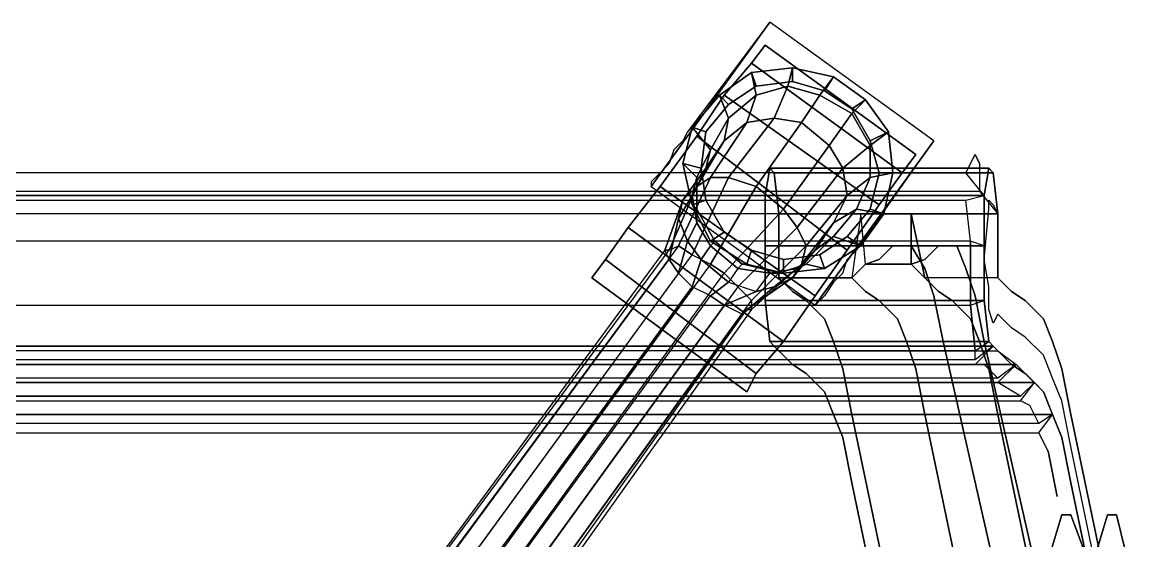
# Model space of a CAD drawing. Extents: x -12.9 to 12.8, y -13.3 to 11.1.
# Drawn here: x 2.04 to 9.66, y 7.55 to 11.11 of the extents above; entities that cross this region are included whole.
import ezdxf

# ---------------------------------------------------------------- set-up
doc = ezdxf.new("R2010")
doc.units = 0
doc.layers.add('SEAT', color=5, linetype='Continuous')

msp = doc.modelspace()

# ---------------------------------------------------------------- linework, layer by layer
at = {"layer": 'SEAT'}
for points in [[(7.4714, 9.1681, 2.1381), (8.2839, 10.2931, 2.1381), (7.1589, 11.1056, 2.1381), (6.3464, 9.9806, 2.1381)], [(7.1276, 10.9493, 0.8256), (8.1589, 10.1993, 0.8256), (8.0651, 10.0743, 0.4506), (7.0339, 10.8243, 0.4506)], [(7.0339, 10.8243, 1.5756), (8.0651, 10.0743, 1.5756), (8.1589, 10.1993, 1.2006), (7.1276, 10.9493, 1.2006)], [(7.1276, 10.9493, 1.2006), (8.1589, 10.1993, 1.2006), (8.1589, 10.1993, 0.8256), (7.1276, 10.9493, 0.8256)], [(6.8464, 10.6056, 1.8568), (7.9089, 9.8556, 1.8568), (8.0651, 10.0743, 1.5756), (7.0339, 10.8243, 1.5756)], [(7.0339, 10.8243, 0.4506), (8.0651, 10.0743, 0.4506), (7.9089, 9.8556, 0.1693), (6.8464, 10.6056, 0.1693)], [(6.8151, 10.6056, 2.5443), (6.8776, 10.4493, 3.4193), (7.0651, 10.6056, 3.4193), (7.0339, 10.7618, 2.5443)], [(7.0339, 10.7618, 2.5443), (7.0651, 10.6681, 2.2318), (6.8776, 10.5431, 2.2318), (6.8151, 10.6056, 2.5443)], [(7.0339, 10.7618, 2.5443), (7.0651, 10.6056, 3.4193), (7.2839, 10.6681, 3.4193), (7.3151, 10.7931, 2.5443)], [(7.3151, 10.7931, 2.5443), (7.3151, 10.6993, 2.2318), (7.0651, 10.6681, 2.2318), (7.0339, 10.7618, 2.5443)], [(7.3151, 10.7931, 2.5443), (7.2839, 10.6681, 3.4193), (7.5026, 10.6056, 3.4193), (7.5964, 10.7306, 2.5443)], [(7.5964, 10.7306, 2.5443), (7.5339, 10.6368, 2.2318), (7.3151, 10.6993, 2.2318), (7.3151, 10.7931, 2.5443)], [(6.8776, 10.5431, 2.1381), (6.8776, 10.5431, 2.2631), (7.0651, 10.6681, 2.2631), (7.0651, 10.6681, 2.1381)], [(7.0651, 10.6056, 3.4193), (7.0026, 10.4181, 4.1068), (7.1901, 10.4493, 4.2006), (7.2839, 10.6681, 3.4193)], [(7.0651, 10.6681, 2.1381), (7.0651, 10.6681, 2.2631), (7.3151, 10.6993, 2.2631), (7.3151, 10.6993, 2.1381)], [(7.2839, 10.6681, 3.4193), (7.1901, 10.4493, 4.2006), (7.3776, 10.4181, 4.2631), (7.5026, 10.6056, 3.4193)], [(7.3151, 10.6993, 2.1381), (7.3151, 10.6993, 2.2631), (7.5339, 10.6368, 2.2631), (7.5339, 10.6368, 2.1381)], [(7.5964, 10.7306, 2.5443), (7.5026, 10.6056, 3.4193), (7.7214, 10.4806, 3.4193), (7.8151, 10.5743, 2.5443)], [(7.8151, 10.5743, 2.5443), (7.7214, 10.5118, 2.2318), (7.5339, 10.6368, 2.2318), (7.5964, 10.7306, 2.5443)], [(6.6276, 10.3868, 2.5443), (6.7526, 10.2306, 3.4193), (6.8776, 10.4493, 3.4193), (6.8151, 10.6056, 2.5443)], [(6.8151, 10.6056, 2.5443), (6.8776, 10.5431, 2.2318), (6.7214, 10.3556, 2.2318), (6.6276, 10.3868, 2.5443)], [(6.6589, 10.3243, 2.0131), (7.6901, 9.5431, 2.0131), (7.9089, 9.8556, 1.8568), (6.8464, 10.6056, 1.8568)], [(6.8464, 10.6056, 0.1693), (7.9089, 9.8556, 0.1693), (7.6901, 9.5431, 0.0131), (6.6589, 10.3243, 0.0131)], [(6.8776, 10.4493, 3.4193), (6.8464, 10.2931, 3.9818), (7.0026, 10.4181, 4.1068), (7.0651, 10.6056, 3.4193)], [(7.5026, 10.6056, 3.4193), (7.3776, 10.4181, 4.2631), (7.5651, 10.2618, 4.2631), (7.7214, 10.4806, 3.4193)], [(7.5339, 10.6368, 2.1381), (7.5339, 10.6368, 2.2631), (7.7214, 10.5118, 2.2631), (7.7214, 10.5118, 2.1381)], [(6.7214, 10.3556, 2.1381), (6.7214, 10.3556, 2.2631), (6.8776, 10.5431, 2.2631), (6.8776, 10.5431, 2.1381)], [(7.8151, 10.5743, 2.5443), (7.7214, 10.4806, 3.4193), (7.8464, 10.2618, 3.4193), (7.9714, 10.3556, 2.5443)], [(7.9714, 10.3556, 2.5443), (7.8464, 10.2931, 2.2318), (7.7214, 10.5118, 2.2318), (7.8151, 10.5743, 2.5443)], [(6.7526, 10.2306, 3.4193), (6.7214, 10.1056, 3.8568), (6.8464, 10.2931, 3.9818), (6.8776, 10.4493, 3.4193)], [(6.8776, 10.0431, 4.6693), (7.1901, 10.4493, 4.2006), (7.0026, 10.4181, 4.1068), (6.7526, 10.0431, 4.5131)], [(7.0651, 9.9806, 4.7318), (7.3776, 10.4181, 4.2631), (7.1901, 10.4493, 4.2006), (6.8776, 10.0431, 4.6693)], [(7.7214, 10.4806, 3.4193), (7.5651, 10.2618, 4.2631), (7.6589, 10.1056, 4.2006), (7.8464, 10.2618, 3.4193)], [(7.7214, 10.5118, 2.1381), (7.7214, 10.5118, 2.2631), (7.8464, 10.2931, 2.2631), (7.8464, 10.2931, 2.1381)], [(6.5651, 10.1368, 2.5443), (6.6589, 10.0431, 3.4193), (6.7526, 10.2306, 3.4193), (6.6276, 10.3868, 2.5443)], [(6.6276, 10.3868, 2.5443), (6.7214, 10.3556, 2.2318), (6.6901, 10.1056, 2.2318), (6.5651, 10.1368, 2.5443)], [(6.7526, 10.0431, 4.5131), (7.0026, 10.4181, 4.1068), (6.8464, 10.2931, 3.9818), (6.6589, 9.9806, 4.3256)], [(7.2526, 9.8243, 4.7318), (7.5651, 10.2618, 4.2631), (7.3776, 10.4181, 4.2631), (7.0651, 9.9806, 4.7318)], [(6.6589, 10.3243, 0.0131), (7.6901, 9.5431, 0.0131), (7.4714, 9.2306, 0.0131), (6.4089, 9.9806, 0.0131)], [(6.4089, 9.9806, 2.0131), (7.4714, 9.2306, 2.0131), (7.6901, 9.5431, 2.0131), (6.6589, 10.3243, 2.0131)], [(6.6589, 9.9806, 4.3256), (6.8464, 10.2931, 3.9818), (6.7214, 10.1056, 3.8568), (6.5651, 9.8868, 4.1068)], [(6.6901, 10.1056, 2.1381), (6.6901, 10.1056, 2.2631), (6.7214, 10.3556, 2.2631), (6.7214, 10.3556, 2.1381)], [(7.9714, 10.3556, 2.5443), (7.8464, 10.2618, 3.4193), (7.8464, 10.0431, 3.4193), (8.0026, 10.0743, 2.5443)], [(8.0026, 10.0743, 2.5443), (7.9089, 10.0743, 2.2318), (7.8464, 10.2931, 2.2318), (7.9714, 10.3556, 2.5443)], [(7.8464, 10.2931, 2.1381), (7.8464, 10.2931, 2.2631), (7.9089, 10.0743, 2.2631), (7.9089, 10.0743, 2.1381)], [(6.6589, 10.0431, 3.4193), (6.6276, 9.9181, 3.7318), (6.7214, 10.1056, 3.8568), (6.7526, 10.2306, 3.4193)], [(7.3464, 9.6993, 4.6693), (7.6589, 10.1056, 4.2006), (7.5651, 10.2618, 4.2631), (7.2526, 9.8243, 4.7318)], [(7.8464, 10.2618, 3.4193), (7.6589, 10.1056, 4.2006), (7.6901, 9.9181, 4.1068), (7.8464, 10.0431, 3.4193)], [(6.6276, 9.8556, 2.5443), (6.6589, 9.8243, 3.4193), (6.6589, 10.0431, 3.4193), (6.5651, 10.1368, 2.5443)], [(6.5651, 10.1368, 2.5443), (6.6901, 10.1056, 2.2318), (6.7214, 9.8868, 2.2318), (6.6276, 9.8556, 2.5443)], [(-8.5599, 10.0743, 47.0573), (-8.6536, 9.9181, 47.0886), (8.6276, 9.9181, 47.0886), (8.5026, 10.0743, 47.0573)], [(6.5651, 9.8868, 4.1068), (6.7214, 10.1056, 3.8568), (6.6276, 9.9181, 3.7318), (6.5339, 9.7618, 3.9193)], [(6.7214, 9.8868, 2.1381), (6.7214, 9.8868, 2.2631), (6.6901, 10.1056, 2.2631), (6.6901, 10.1056, 2.1381)], [(7.1276, 9.9181, 46.9948), (8.6276, 9.9181, 47.0886), (8.6589, 10.1056, 46.7448), (7.1589, 10.1056, 46.6511)], [(7.1589, 10.1056, 46.6511), (8.6589, 10.1056, 46.7448), (8.6901, 10.0743, 46.3698), (7.1901, 10.0743, 46.2761)], [(7.1901, 10.0743, 46.2761), (8.6901, 10.0743, 46.3698), (8.7214, 9.7931, 46.0886), (7.2214, 9.7931, 45.9948)], [(7.4089, 9.5743, 4.5131), (7.6901, 9.9181, 4.1068), (7.6589, 10.1056, 4.2006), (7.3464, 9.6993, 4.6693)], [(8.0026, 10.0743, 2.5443), (7.8464, 10.0431, 3.4193), (7.7526, 9.8243, 3.4193), (7.9401, 9.7931, 2.5443)], [(7.9401, 9.7931, 2.5443), (7.8464, 9.8243, 2.2318), (7.9089, 10.0743, 2.2318), (8.0026, 10.0743, 2.5443)], [(7.9089, 10.0743, 2.1381), (7.9089, 10.0743, 2.2631), (7.8464, 9.8243, 2.2631), (7.8464, 9.8243, 2.1381)], [(6.5339, 9.5743, 4.6381), (6.7526, 10.0431, 4.5131), (6.6589, 9.9806, 4.3256), (6.4714, 9.5431, 4.4193)], [(6.6276, 9.5118, 4.8256), (6.8776, 10.0431, 4.6693), (6.7526, 10.0431, 4.5131), (6.5339, 9.5743, 4.6381)], [(6.6589, 9.8243, 3.4193), (6.6589, 9.7306, 3.6381), (6.6276, 9.9181, 3.7318), (6.6589, 10.0431, 3.4193)], [(6.7526, 9.4493, 4.8881), (7.0651, 9.9806, 4.7318), (6.8776, 10.0431, 4.6693), (6.6276, 9.5118, 4.8256)], [(7.8464, 10.0431, 3.4193), (7.6901, 9.9181, 4.1068), (7.5964, 9.7306, 3.9818), (7.7526, 9.8243, 3.4193)], [(8.5964, 9.9493, 46.0886), (8.7214, 9.7931, 46.0886), (-8.7161, 9.7931, 46.0886), (-8.6224, 9.9493, 46.0886)], [(8.5026, 9.8868, 47.2136), (8.6276, 9.9181, 47.0886), (-8.6536, 9.9181, 47.0886), (-8.5599, 9.8868, 47.2136)], [(6.4089, 9.9806, 0.0131), (7.4714, 9.2306, 0.0131), (7.2526, 8.9181, 0.1693), (6.1901, 9.6993, 0.1693)], [(6.1901, 9.6993, 1.8568), (7.2526, 8.9181, 1.8568), (7.4714, 9.2306, 2.0131), (6.4089, 9.9806, 2.0131)], [(6.4714, 9.5431, 4.4193), (6.6589, 9.9806, 4.3256), (6.5651, 9.8868, 4.1068), (6.4401, 9.5431, 4.2631)], [(6.5339, 9.7618, 3.9193), (6.6276, 9.9181, 3.7318), (6.6589, 9.7306, 3.6381), (6.5964, 9.6056, 3.7943)], [(6.8464, 9.3868, 4.8881), (7.2526, 9.8243, 4.7318), (7.0651, 9.9806, 4.7318), (6.7526, 9.4493, 4.8881)], [(7.1276, 9.5743, 47.1511), (8.6276, 9.5743, 47.2761), (8.6276, 9.9181, 47.0886), (7.1276, 9.9181, 46.9948)], [(7.3776, 9.4493, 4.3256), (7.5964, 9.7306, 3.9818), (7.6901, 9.9181, 4.1068), (7.4089, 9.5743, 4.5131)], [(6.4401, 9.5431, 4.2631), (6.5651, 9.8868, 4.1068), (6.5339, 9.7618, 3.9193), (6.4714, 9.4806, 4.0443)], [(6.6276, 9.8556, 2.5443), (6.7214, 9.8868, 2.2318), (6.8464, 9.6681, 2.2318), (6.7526, 9.6056, 2.5443)], [(6.7526, 9.6056, 2.5443), (6.7839, 9.6056, 3.4193), (6.6589, 9.8243, 3.4193), (6.6276, 9.8556, 2.5443)], [(6.8464, 9.6681, 2.1381), (6.8464, 9.6681, 2.2631), (6.7214, 9.8868, 2.2631), (6.7214, 9.8868, 2.1381)], [(6.4714, 9.4806, 4.0443), (6.5339, 9.7618, 3.9193), (6.5964, 9.6056, 3.7943), (6.5339, 9.3868, 3.8881)], [(6.7839, 9.6056, 3.4193), (6.7526, 9.5743, 3.5756), (6.6589, 9.7306, 3.6381), (6.6589, 9.8243, 3.4193)], [(6.9401, 9.2931, 4.8256), (7.3464, 9.6993, 4.6693), (7.2526, 9.8243, 4.7318), (6.8464, 9.3868, 4.8881)], [(7.2214, 9.3556, 45.7448), (7.2214, 9.7931, 45.9948), (7.7839, 9.7931, 46.0261), (7.7214, 9.3556, 45.7761)], [(7.7526, 9.8243, 3.4193), (7.5964, 9.7306, 3.9818), (7.4714, 9.5431, 3.8568), (7.5964, 9.6368, 3.4193)], [(7.9401, 9.7931, 2.5443), (7.7526, 9.8243, 3.4193), (7.5964, 9.6368, 3.4193), (7.7839, 9.5743, 2.5443)], [(7.7839, 9.5743, 2.5443), (7.6901, 9.6368, 2.2318), (7.8464, 9.8243, 2.2318), (7.9401, 9.7931, 2.5443)], [(7.8464, 9.8243, 2.1381), (7.8464, 9.8243, 2.2631), (7.6901, 9.6368, 2.2631), (7.6901, 9.6368, 2.1381)], [(7.7839, 9.7931, 46.0261), (7.7214, 9.3556, 45.7761), (7.8151, 9.4493, 45.7761), (7.7839, 9.7931, 46.0261)], [(8.1276, 9.4493, 45.8073), (7.8151, 9.4493, 45.7761), (7.7839, 9.7931, 46.0261), (8.1276, 9.7931, 46.0573)], [(8.1276, 9.7931, 46.0573), (8.2214, 9.3556, 45.8073), (8.1276, 9.4493, 45.8073), (8.1276, 9.7931, 46.0573)], [(8.7214, 9.7931, 46.0886), (8.7214, 9.3556, 45.8386), (8.2214, 9.3556, 45.8073), (8.1276, 9.7931, 46.0573)], [(6.1901, 9.6993, 0.1693), (7.2526, 8.9181, 0.1693), (7.0651, 8.6993, 0.4506), (6.0339, 9.4806, 0.4506)], [(6.0339, 9.4806, 1.5756), (7.0651, 8.6993, 1.5756), (7.2526, 8.9181, 1.8568), (6.1901, 9.6993, 1.8568)], [(6.5964, 9.6056, 3.7943), (6.6589, 9.7306, 3.6381), (6.7526, 9.5743, 3.5756), (6.6901, 9.4806, 3.7006)], [(7.0339, 9.1993, 4.6381), (7.4089, 9.5743, 4.5131), (7.3464, 9.6993, 4.6693), (6.9401, 9.2931, 4.8256)], [(7.3151, 9.3556, 4.1068), (7.4714, 9.5431, 3.8568), (7.5964, 9.7306, 3.9818), (7.3776, 9.4493, 4.3256)], [(-8.5599, 9.6056, 47.3386), (-8.5599, 9.1681, 47.2761), (8.5339, 9.1681, 47.2761), (8.5339, 9.6056, 47.3386)], [(6.5339, 9.3868, 3.8881), (6.5964, 9.6056, 3.7943), (6.6901, 9.4806, 3.7006), (6.6276, 9.2931, 3.7943)], [(6.7526, 9.6056, 2.5443), (6.8464, 9.6681, 2.2318), (7.0339, 9.5431, 2.2318), (7.0026, 9.4493, 2.5443)], [(7.0026, 9.4493, 2.5443), (6.9714, 9.4493, 3.4193), (6.7839, 9.6056, 3.4193), (6.7526, 9.6056, 2.5443)], [(6.9714, 9.4493, 3.4193), (6.9401, 9.4181, 3.5756), (6.7526, 9.5743, 3.5756), (6.7839, 9.6056, 3.4193)], [(7.0339, 9.5431, 2.1381), (7.0339, 9.5431, 2.2631), (6.8464, 9.6681, 2.2631), (6.8464, 9.6681, 2.1381)], [(7.5964, 9.6368, 3.4193), (7.4714, 9.5431, 3.8568), (7.3464, 9.4181, 3.7318), (7.4089, 9.4493, 3.4193)], [(7.7839, 9.5743, 2.5443), (7.5964, 9.6368, 3.4193), (7.4089, 9.4493, 3.4193), (7.5339, 9.4181, 2.5443)], [(7.5339, 9.4181, 2.5443), (7.5026, 9.5118, 2.2318), (7.6901, 9.6368, 2.2318), (7.7839, 9.5743, 2.5443)], [(7.6901, 9.6368, 2.1381), (7.6901, 9.6368, 2.2631), (7.5026, 9.5118, 2.2631), (7.5026, 9.5118, 2.1381)], [(8.5339, 9.1681, 47.2761), (8.6276, 9.1993, 47.1823), (8.6276, 9.5743, 47.2761), (8.5339, 9.6056, 47.3386)], [(0.5651, 1.5743, 5.2318), (6.4714, 9.5431, 4.4193), (6.4401, 9.5431, 4.2631), (0.5339, 1.5118, 4.8881)], [(6.4401, 9.5431, 4.2631), (0.5339, 1.5118, 4.8881), (0.5339, 1.4181, 4.5756), (6.4714, 9.4806, 4.0443)], [(6.5339, 9.5743, 4.6381), (0.6589, 1.6056, 5.5756), (0.5651, 1.5743, 5.2318), (6.4714, 9.5431, 4.4193)], [(0.8151, 1.5431, 5.8256), (6.6276, 9.5118, 4.8256), (6.5339, 9.5743, 4.6381), (0.6589, 1.6056, 5.5756)], [(6.6901, 9.4806, 3.7006), (6.7526, 9.5743, 3.5756), (6.9401, 9.4181, 3.5756), (6.8776, 9.3243, 3.7006)], [(7.0026, 9.4493, 2.5443), (7.0339, 9.5431, 2.2318), (7.2526, 9.4806, 2.2318), (7.2526, 9.3868, 2.5443)], [(7.0339, 9.1368, 4.4193), (7.3776, 9.4493, 4.3256), (7.4089, 9.5743, 4.5131), (7.0339, 9.1993, 4.6381)], [(7.2526, 9.4806, 2.1381), (7.2526, 9.4806, 2.2631), (7.0339, 9.5431, 2.2631), (7.0339, 9.5431, 2.1381)], [(7.1276, 9.1993, 47.0886), (8.6276, 9.1993, 47.1823), (8.6276, 9.5743, 47.2761), (7.1276, 9.5743, 47.1511)], [(7.1901, 9.2931, 3.9193), (7.3464, 9.4181, 3.7318), (7.4714, 9.5431, 3.8568), (7.3151, 9.3556, 4.1068)], [(0.5339, 1.4181, 4.5756), (6.4714, 9.4806, 4.0443), (6.5339, 9.3868, 3.8881), (0.6276, 1.2931, 4.3256)], [(6.7526, 9.4493, 4.8881), (0.9401, 1.4806, 5.9506), (0.8151, 1.5431, 5.8256), (6.6276, 9.5118, 4.8256)], [(1.0651, 1.3868, 5.9506), (6.8464, 9.3868, 4.8881), (6.7526, 9.4493, 4.8881), (0.9401, 1.4806, 5.9506)], [(5.9401, 9.3556, 1.2006), (7.0026, 8.5743, 1.2006), (7.0651, 8.6993, 1.5756), (6.0339, 9.4806, 1.5756)], [(6.0339, 9.4806, 0.4506), (7.0651, 8.6993, 0.4506), (7.0026, 8.5743, 0.8256), (5.9401, 9.3556, 0.8256)], [(6.8776, 9.3243, 3.7006), (6.7526, 9.2306, 3.7943), (6.6276, 9.2931, 3.7943), (6.6901, 9.4806, 3.7006)], [(7.1589, 9.3868, 3.6381), (7.2214, 9.3868, 3.4193), (6.9714, 9.4493, 3.4193), (6.9401, 9.4181, 3.5756)], [(7.2526, 9.3868, 2.5443), (7.2214, 9.3868, 3.4193), (6.9714, 9.4493, 3.4193), (7.0026, 9.4493, 2.5443)], [(7.0026, 9.1368, 4.2631), (7.3151, 9.3556, 4.1068), (7.3776, 9.4493, 4.3256), (7.0339, 9.1368, 4.4193)], [(7.4089, 9.4493, 3.4193), (7.3464, 9.4181, 3.7318), (7.1589, 9.3868, 3.6381), (7.2214, 9.3868, 3.4193)], [(7.5339, 9.4181, 2.5443), (7.4089, 9.4493, 3.4193), (7.2214, 9.3868, 3.4193), (7.2526, 9.3868, 2.5443)], [(7.2526, 9.3868, 2.5443), (7.2526, 9.4806, 2.2318), (7.5026, 9.5118, 2.2318), (7.5339, 9.4181, 2.5443)], [(7.5026, 9.5118, 2.1381), (7.5026, 9.5118, 2.2631), (7.2526, 9.4806, 2.2631), (7.2526, 9.4806, 2.1381)], [(6.5339, 9.3868, 3.8881), (0.6276, 1.2931, 4.3256), (0.7214, 1.1993, 4.1693), (6.6276, 9.2931, 3.7943)], [(1.0651, 1.3868, 5.9506), (6.8464, 9.3868, 4.8881), (6.9401, 9.2931, 4.8256), (1.1589, 1.2931, 5.8256)], [(6.9401, 9.4181, 3.5756), (6.8776, 9.3243, 3.7006), (7.0651, 9.2618, 3.7943), (7.1589, 9.3868, 3.6381)], [(7.0651, 9.2618, 3.7943), (7.1589, 9.3868, 3.6381), (7.3464, 9.4181, 3.7318), (7.1901, 9.2931, 3.9193)], [(5.9401, 9.3556, 0.8256), (7.0026, 8.5743, 0.8256), (7.0026, 8.5743, 1.2006), (5.9401, 9.3556, 1.2006)], [(7.0651, 9.2618, 3.7943), (6.8464, 9.1681, 3.8881), (6.7526, 9.2306, 3.7943), (6.8776, 9.3243, 3.7006)], [(6.9714, 9.1056, 4.0443), (7.1901, 9.2931, 3.9193), (7.3151, 9.3556, 4.1068), (7.0026, 9.1368, 4.2631)], [(6.6276, 9.2931, 3.7943), (0.7214, 1.1993, 4.1693), (0.8464, 1.1056, 4.1693), (6.7526, 9.2306, 3.7943)], [(0.8464, 1.1056, 4.1693), (6.7526, 9.2306, 3.7943), (6.8464, 9.1681, 3.8881), (0.9714, 1.0431, 4.3256)], [(6.9401, 9.2931, 4.8256), (1.1589, 1.2931, 5.8256), (1.2526, 1.1681, 5.5756), (7.0339, 9.1993, 4.6381)], [(6.8464, 9.1681, 3.8881), (7.0651, 9.2618, 3.7943), (7.1901, 9.2931, 3.9193), (6.9714, 9.1056, 4.0443)], [(6.8464, 9.1681, 3.8881), (0.9714, 1.0431, 4.3256), (1.1276, 1.0118, 4.5756), (6.9714, 9.1056, 4.0443)], [(1.2526, 1.1681, 5.5756), (7.0339, 9.1993, 4.6381), (7.0339, 9.1368, 4.4193), (1.2839, 1.0743, 5.2318)], [(7.1589, 8.9181, 46.8073), (8.6589, 8.9181, 46.9011), (8.6276, 9.1993, 47.1823), (7.1276, 9.1993, 47.0886)], [(7.0026, 9.1368, 4.2631), (6.9714, 9.1056, 4.0443), (1.1276, 1.0118, 4.5756), (1.2214, 1.0118, 4.8881)], [(7.0339, 9.1368, 4.4193), (1.2839, 1.0743, 5.2318), (1.2214, 1.0118, 4.8881), (7.0026, 9.1368, 4.2631)], [(7.1901, 8.8868, 46.4011), (8.6901, 8.8868, 46.5261), (8.6589, 8.9181, 46.9011), (7.1589, 8.9181, 46.8073)], [(8.6901, 8.8868, 46.5261), (8.5651, 8.7931, 46.6198), (8.5651, 8.8556, 46.9636), (8.6589, 8.9181, 46.9011)], [(8.5651, 8.7618, 46.4323), (8.6901, 8.8868, 46.5261), (-8.6849, 8.8868, 46.5261), (-8.5911, 8.7618, 46.4323)], [(-8.5911, 8.7931, 46.6198), (-8.6849, 8.8868, 46.5261), (8.6901, 8.8868, 46.5261), (8.5651, 8.7931, 46.6198)], [(7.2214, 8.8556, 45.7761), (8.7214, 8.8556, 45.8698), (8.6901, 8.8868, 46.5261), (7.1901, 8.8868, 46.4011)], [(-8.9974, 8.6368, 42.2761), (-8.8411, 8.7618, 44.2761), (8.8464, 8.7618, 44.2761), (8.9714, 8.6368, 42.2761)], [(8.7214, 8.6368, 44.1823), (8.8464, 8.7618, 44.2761), (-8.8411, 8.7618, 44.2761), (-8.7474, 8.6368, 44.1823)], [(-8.7474, 8.6681, 44.3698), (-8.8411, 8.7618, 44.2761), (8.8464, 8.7618, 44.2761), (8.7214, 8.6681, 44.3698)], [(8.9714, 8.6368, 42.2761), (8.8776, 8.5431, 42.3698), (8.7214, 8.6368, 44.1823), (8.8464, 8.7618, 44.2761)], [(8.8776, 8.5118, 42.1823), (8.9714, 8.6368, 42.2761), (-8.9974, 8.6368, 42.2761), (-8.9036, 8.5118, 42.1823)], [(-8.9036, 8.5431, 42.3698), (-8.9974, 8.6368, 42.2761), (8.9714, 8.6368, 42.2761), (8.8776, 8.5431, 42.3698)], [(-8.7474, 8.6368, 44.1823), (-8.9036, 8.5431, 42.3698), (8.8776, 8.5431, 42.3698), (8.7214, 8.6368, 44.1823)], [(9.0026, 8.2931, 40.3698), (9.0964, 8.4181, 40.4323), (-9.1224, 8.4181, 40.4323), (-9.0286, 8.2931, 40.3698)], [(-9.0286, 8.3556, 40.5573), (-9.1224, 8.4181, 40.4323), (9.0964, 8.4181, 40.4323), (9.0026, 8.3556, 40.5573)]]:
    msp.add_3dface(points, dxfattribs=at)
for points, invisible_edges in [([(6.5964, 10.3556, 0.8568), (6.3464, 9.9806, 0.9506), (6.3464, 9.9806, 2.1381), (7.1589, 11.1056, 2.1381)], 1), ([(7.1276, 10.9493, 0.8256), (7.0339, 10.8243, 0.4506), (7.0339, 10.8243, 1.5756), (7.1276, 10.9493, 1.2006)], 2), ([(7.0339, 10.8243, 1.5756), (7.0339, 10.8243, 0.4506), (6.8464, 10.6056, 0.1693), (6.8464, 10.6056, 1.8568)], 5), ([(6.8464, 10.6056, 1.8568), (6.8464, 10.6056, 0.1693), (6.6589, 10.3243, 0.0131), (6.6589, 10.3243, 2.0131)], 5), ([(6.3464, 9.9806, 0.9506), (6.5964, 10.3556, 0.8568), (6.5651, 10.2931, 0.7943), (6.3464, 10.0118, 0.8568)], 5), ([(6.3464, 10.0118, 0.8568), (6.5651, 10.2931, 0.7943), (6.5026, 10.2306, 0.7631), (6.4089, 10.0743, 0.7943)], 5), ([(6.6589, 10.3243, 2.0131), (6.6589, 10.3243, 0.0131), (6.4089, 9.9806, 0.0131), (6.4089, 9.9806, 2.0131)], 5), ([(7.4714, 9.1681, 0.9506), (7.7526, 9.5431, 0.8568), (8.2839, 10.2931, 2.1381), (7.4714, 9.1681, 2.1381)], 1), ([(6.4089, 10.0743, 0.7943), (6.5026, 10.2306, 0.7631), (6.5026, 10.2306, 0.7631), (6.4714, 10.1368, 0.7631)], 1), ([(-8.6224, 10.1368, 46.3073), (-8.5911, 10.1993, 46.7448), (8.5651, 10.1993, 46.7448), (8.5964, 10.1368, 46.3073)], 10), ([(-8.6224, 9.9493, 46.0886), (-8.6224, 10.1368, 46.3073), (8.5964, 10.1368, 46.3073), (8.5964, 9.9493, 46.0886)], 10), ([(8.5026, 10.0743, 47.0573), (8.5651, 10.1993, 46.7448), (-8.5911, 10.1993, 46.7448), (-8.5599, 10.0743, 47.0573)], 10), ([(8.0651, 10.0743, 1.5756), (8.0651, 10.0743, 0.4506), (8.1589, 10.1993, 0.8256), (8.1589, 10.1993, 1.2006)], 1), ([(8.6276, 9.9181, 47.0886), (8.5026, 10.0743, 47.0573), (8.5651, 10.1993, 46.7448), (8.6589, 10.1056, 46.7448)], 4), ([(8.5651, 10.1993, 46.7448), (8.6589, 10.1056, 46.7448), (8.6901, 10.0743, 46.3698), (8.5964, 10.1368, 46.3073)], 5), ([(8.6901, 10.0743, 46.3698), (8.5964, 10.1368, 46.3073), (8.5964, 9.9493, 46.0886), (8.7214, 9.7931, 46.0886)], 1), ([(-8.7161, 10.0743, 46.3698), (-8.6849, 10.1056, 46.7448), (8.6589, 10.1056, 46.7448), (8.6901, 10.0743, 46.3698)], 10), ([(-8.7161, 9.7931, 46.0886), (-8.7161, 10.0743, 46.3698), (8.6901, 10.0743, 46.3698), (8.7214, 9.7931, 46.0886)], 2), ([(8.6589, 10.1056, 46.7448), (8.6276, 9.9181, 47.0886), (-8.6536, 9.9181, 47.0886), (-8.6849, 10.1056, 46.7448)], 8), ([(7.2214, 9.7931, 45.9948), (7.1276, 9.9181, 46.9948), (7.1589, 10.1056, 46.6511), (7.1901, 10.0743, 46.2761)], 1), ([(8.0651, 10.0743, 0.4506), (8.0651, 10.0743, 1.5756), (7.9089, 9.8556, 1.8568), (7.9089, 9.8556, 0.1693)], 5), ([(8.6276, 9.9181, 47.0886), (8.7214, 9.7931, 46.0886), (8.6901, 10.0743, 46.3698), (8.6589, 10.1056, 46.7448)], 1), ([(8.6276, 9.9181, 47.0886), (8.6589, 9.8243, 46.9011), (8.6589, 9.8868, 46.7761), (8.6589, 10.1056, 46.7448)], 5), ([(8.6589, 10.1056, 46.7448), (8.6589, 9.8868, 46.7761), (8.6901, 9.8556, 46.4636), (8.6901, 10.0743, 46.3698)], 5), ([(8.6901, 10.0743, 46.3698), (8.6901, 9.8556, 46.4636), (8.7214, 9.7931, 46.0886), (8.6901, 10.0743, 46.3698)], 1), ([(-8.6536, 9.5743, 47.2761), (-8.6536, 9.9181, 47.0886), (8.6276, 9.9181, 47.0886), (8.6276, 9.5743, 47.2761)], 8), ([(6.4089, 9.9806, 2.0131), (6.4089, 9.9806, 0.0131), (6.1901, 9.6993, 0.1693), (6.1901, 9.6993, 1.8568)], 5), ([(7.1276, 9.9181, 46.9948), (7.2214, 9.7931, 45.9948), (7.2214, 9.3556, 45.7448), (7.1276, 9.5743, 47.1511)], 5), ([(8.6276, 9.5743, 47.2761), (8.5339, 9.6056, 47.3386), (8.5026, 9.8868, 47.2136), (8.6276, 9.9181, 47.0886)], 1), ([(8.7214, 9.3556, 45.8386), (8.7214, 9.7931, 46.0886), (8.6276, 9.9181, 47.0886), (8.6276, 9.5743, 47.2761)], 10), ([(8.6276, 9.5743, 47.2761), (8.6276, 9.4806, 47.0573), (8.6589, 9.8243, 46.9011), (8.6276, 9.9181, 47.0886)], 5), ([(-8.5599, 9.8868, 47.2136), (-8.5599, 9.6056, 47.3386), (8.5339, 9.6056, 47.3386), (8.5026, 9.8868, 47.2136)], 10), ([(7.9089, 9.8556, 0.1693), (7.9089, 9.8556, 1.8568), (7.6901, 9.5431, 2.0131), (7.6901, 9.5431, 0.0131)], 5), ([(6.1901, 9.6993, 1.8568), (6.1901, 9.6993, 0.1693), (6.0339, 9.4806, 0.4506), (6.0339, 9.4806, 1.5756)], 5), ([(-8.6536, 9.1993, 47.1823), (-8.6536, 9.5743, 47.2761), (8.6276, 9.5743, 47.2761), (8.6276, 9.1993, 47.1823)], 10), ([(7.1276, 9.5743, 47.1511), (7.2214, 9.3556, 45.7448), (7.1589, 8.9181, 46.8073), (7.1276, 9.1993, 47.0886)], 3), ([(7.6901, 9.5431, 0.0131), (7.6901, 9.5431, 2.0131), (7.4714, 9.2306, 2.0131), (7.4714, 9.2306, 0.0131)], 5), ([(7.7526, 9.5431, 0.8568), (7.4714, 9.1681, 0.9506), (7.5026, 9.1993, 0.8568), (7.6901, 9.4806, 0.7943)], 5), ([(8.0026, 9.5743, 43.3073), (7.9089, 9.1993, 43.3386), (7.8151, 9.2618, 44.4636), (7.9089, 9.4806, 44.4636)], 5), ([(7.9089, 9.4806, 44.4636), (8.2214, 9.4806, 44.4948), (8.3151, 9.5743, 43.3386), (8.0026, 9.5743, 43.3073)], 5), ([(8.1276, 9.5743, 41.3698), (8.0339, 9.0743, 41.4323), (7.9089, 9.1993, 43.3386), (8.0026, 9.5743, 43.3073)], 5), ([(8.0026, 9.5743, 43.3073), (8.3151, 9.5743, 43.3386), (8.4401, 9.5743, 41.4011), (8.1276, 9.5743, 41.3698)], 5), ([(8.2214, 9.4181, 40.3698), (8.0964, 8.9181, 40.3698), (8.0339, 9.0743, 41.4323), (8.1276, 9.5743, 41.3698)], 5), ([(8.1276, 9.5743, 41.3698), (8.4401, 9.5743, 41.4011), (8.5026, 9.4181, 40.3698), (8.2214, 9.4181, 40.3698)], 5), ([(8.3151, 9.5743, 43.3386), (8.2214, 9.4806, 44.4948), (8.3151, 9.2618, 44.4948), (8.4089, 9.1993, 43.3698)], 10), ([(8.4401, 9.5743, 41.4011), (8.3151, 9.5743, 43.3386), (8.4089, 9.1993, 43.3698), (8.5339, 9.0743, 41.4636)], 10), ([(8.5026, 9.4181, 40.3698), (8.4401, 9.5743, 41.4011), (8.5339, 9.0743, 41.4636), (8.5964, 8.9181, 40.4011)], 10), ([(8.6276, 9.5743, 47.2761), (8.6276, 9.1993, 47.1823), (8.6589, 8.9181, 46.9011), (8.7214, 9.3556, 45.8386)], 12), ([(8.6276, 9.1993, 47.1823), (8.6589, 9.2931, 47.0261), (8.6276, 9.4806, 47.0573), (8.6276, 9.5743, 47.2761)], 5), ([(6.0339, 9.4806, 1.5756), (6.0339, 9.4806, 0.4506), (5.9401, 9.3556, 0.8256), (5.9401, 9.3556, 1.2006)], 1), ([(7.6901, 9.4806, 0.7943), (7.5026, 9.1993, 0.8568), (7.5339, 9.2306, 0.7943), (7.6589, 9.3868, 0.7631)], 5), ([(7.9089, 9.4806, 44.4636), (7.8151, 9.2618, 44.4636), (7.7214, 9.3556, 45.7761), (7.8151, 9.4493, 45.7761)], 5), ([(7.8151, 9.4493, 45.7761), (8.1276, 9.4493, 45.8073), (8.2214, 9.4806, 44.4948), (7.9089, 9.4806, 44.4636)], 4), ([(8.2214, 9.4806, 44.4948), (8.1276, 9.4493, 45.8073), (8.2214, 9.3556, 45.8073), (8.3151, 9.2618, 44.4948)], 10), ([(7.5339, 9.2306, 0.7943), (7.6589, 9.3868, 0.7631), (7.5964, 9.3243, 0.7631), (7.5339, 9.2306, 0.7943)], 1), ([(8.2839, 9.2306, 39.4636), (8.1589, 8.7306, 39.5573), (8.0964, 8.9181, 40.3698), (8.2214, 9.4181, 40.3698)], 5), ([(8.2214, 9.4181, 40.3698), (8.5026, 9.4181, 40.3698), (8.5651, 9.2306, 39.4636), (8.2839, 9.2306, 39.4636)], 5), ([(8.5651, 9.2306, 39.4636), (8.5026, 9.4181, 40.3698), (8.5964, 8.9181, 40.4011), (8.6589, 8.7306, 39.6198)], 10), ([(7.1589, 8.9181, 46.8073), (7.2214, 9.3556, 45.7448), (7.2214, 8.8556, 45.7761), (7.1901, 8.8868, 46.4011)], 3), ([(7.2214, 9.3556, 45.7448), (7.7214, 9.3556, 45.7761), (7.8151, 9.2618, 44.4636), (7.3151, 9.2618, 44.4323)], 4), ([(7.3151, 9.2618, 44.4323), (7.3151, 8.7618, 44.4636), (7.2214, 8.8556, 45.7761), (7.2214, 9.3556, 45.7448)], 5), ([(8.3151, 9.2618, 44.4948), (8.2214, 9.3556, 45.8073), (8.7214, 9.3556, 45.8386), (8.8151, 9.2618, 44.5573)], 10), ([(8.6589, 8.9181, 46.9011), (8.6901, 8.8868, 46.5261), (8.7214, 8.8556, 45.8698), (8.7214, 9.3556, 45.8386)], 12), ([(8.8151, 9.2618, 44.5573), (8.7214, 9.3556, 45.8386), (8.7214, 8.8556, 45.8698), (8.8151, 8.7618, 44.5886)], 10), ([(7.4714, 9.2306, 0.0131), (7.4714, 9.2306, 2.0131), (7.2526, 8.9181, 1.8568), (7.2526, 8.9181, 0.1693)], 5), ([(7.3151, 9.2618, 44.4323), (7.8151, 9.2618, 44.4636), (7.9089, 9.1993, 43.3386), (7.4089, 9.1993, 43.3073)], 5), ([(7.4089, 9.1993, 43.3073), (7.4089, 8.6993, 43.3386), (7.3151, 8.7618, 44.4636), (7.3151, 9.2618, 44.4323)], 5), ([(8.3464, 8.9181, 38.4636), (8.2214, 8.4181, 38.6198), (8.1589, 8.7306, 39.5573), (8.2839, 9.2306, 39.4636)], 5), ([(8.2839, 9.2306, 39.4636), (8.5651, 9.2306, 39.4636), (8.6276, 8.9181, 38.4948), (8.3464, 8.9181, 38.4636)], 5), ([(8.4089, 9.1993, 43.3698), (8.3151, 9.2618, 44.4948), (8.8151, 9.2618, 44.5573), (8.9089, 9.1993, 43.4011)], 10), ([(8.6276, 8.9181, 38.4948), (8.5651, 9.2306, 39.4636), (8.6589, 8.7306, 39.6198), (8.7214, 8.4181, 38.6511)], 10), ([(8.6589, 8.9181, 46.9011), (8.6589, 9.1368, 46.7448), (8.6589, 9.2931, 47.0261), (8.6276, 9.1993, 47.1823)], 5), ([(8.9089, 9.1993, 43.4011), (8.8151, 9.2618, 44.5573), (8.8151, 8.7618, 44.5886), (8.9089, 8.6993, 43.4323)], 10), ([(-8.6849, 8.9181, 46.9011), (-8.6536, 9.1993, 47.1823), (8.6276, 9.1993, 47.1823), (8.6589, 8.9181, 46.9011)], 10), ([(-8.5599, 9.1681, 47.2761), (-8.5599, 8.8556, 46.9636), (8.5651, 8.8556, 46.9636), (8.5339, 9.1681, 47.2761)], 10), ([(7.4089, 9.1993, 43.3073), (7.9089, 9.1993, 43.3386), (8.0339, 9.0743, 41.4323), (7.5339, 9.0743, 41.4011)], 5), ([(7.5339, 9.0743, 41.4011), (7.5339, 8.5743, 41.4636), (7.4089, 8.6993, 43.3386), (7.4089, 9.1993, 43.3073)], 5), ([(8.5339, 9.0743, 41.4636), (8.4089, 9.1993, 43.3698), (8.9089, 9.1993, 43.4011), (9.0339, 9.0743, 41.4948)], 10), ([(8.5651, 8.8556, 46.9636), (8.6589, 8.9181, 46.9011), (8.6276, 9.1993, 47.1823), (8.5339, 9.1681, 47.2761)], 5), ([(9.0339, 9.0743, 41.4948), (8.9089, 9.1993, 43.4011), (8.9089, 8.6993, 43.4323), (9.0339, 8.5743, 41.5573)], 10), ([(7.5339, 9.0743, 41.4011), (8.0339, 9.0743, 41.4323), (8.0964, 8.9181, 40.3698), (7.5964, 8.9181, 40.3386)], 5), ([(7.5964, 8.9181, 40.3386), (7.5964, 8.4181, 40.3386), (7.5339, 8.5743, 41.4636), (7.5339, 9.0743, 41.4011)], 5), ([(8.5964, 8.9181, 40.4011), (8.5339, 9.0743, 41.4636), (9.0339, 9.0743, 41.4948), (9.0964, 8.9181, 40.4323)], 10), ([(8.6901, 8.8868, 46.5261), (8.6901, 9.0431, 46.5573), (8.6589, 9.1368, 46.7448), (8.6589, 8.9181, 46.9011)], 5), ([(8.7214, 8.8556, 45.8698), (8.7214, 9.1056, 45.8698), (8.6901, 9.0431, 46.5573), (8.6901, 8.8868, 46.5261)], 5), ([(8.8151, 8.7618, 44.5886), (8.8151, 9.0118, 44.5573), (8.7214, 9.1056, 45.8698), (8.7214, 8.8556, 45.8698)], 5), ([(9.0964, 8.9181, 40.4323), (9.0339, 9.0743, 41.4948), (9.0339, 8.5743, 41.5573), (9.0964, 8.4181, 40.4323)], 10), ([(8.9089, 8.6993, 43.4323), (8.9089, 8.9493, 43.4323), (8.8151, 9.0118, 44.5573), (8.8151, 8.7618, 44.5886)], 5), ([(8.6589, 8.9181, 46.9011), (8.6901, 8.8868, 46.5261), (-8.6849, 8.8868, 46.5261), (-8.6849, 8.9181, 46.9011)], 8), ([(7.2526, 8.9181, 0.1693), (7.2526, 8.9181, 1.8568), (7.0651, 8.6993, 1.5756), (7.0651, 8.6993, 0.4506)], 5), ([(7.6589, 8.7306, 39.5261), (7.6589, 8.2618, 39.6511), (7.5964, 8.4181, 40.3386), (7.5964, 8.9181, 40.3386)], 5), ([(7.5964, 8.9181, 40.3386), (8.0964, 8.9181, 40.3698), (8.1589, 8.7306, 39.5573), (7.6589, 8.7306, 39.5261)], 5), ([(8.7526, 7.1368, 32.7136), (8.6276, 6.4806, 32.9011), (8.2214, 8.4181, 38.6198), (8.3464, 8.9181, 38.4636)], 5), ([(8.3464, 8.9181, 38.4636), (8.6276, 8.9181, 38.4948), (9.0339, 7.1368, 32.7448), (8.7526, 7.1368, 32.7136)], 5), ([(8.6589, 8.7306, 39.6198), (8.5964, 8.9181, 40.4011), (9.0964, 8.9181, 40.4323), (9.1589, 8.7306, 39.6511)], 10), ([(9.1276, 6.4806, 32.9323), (9.0339, 7.1368, 32.7448), (8.6276, 8.9181, 38.4948), (8.7214, 8.4181, 38.6511)], 5), ([(9.0339, 8.5743, 41.5573), (9.0339, 8.8243, 41.5261), (8.9089, 8.9493, 43.4323), (8.9089, 8.6993, 43.4323)], 5), ([(9.1589, 8.7306, 39.6511), (9.0964, 8.9181, 40.4323), (9.0964, 8.4181, 40.4323), (9.1589, 8.2618, 39.7761)], 10), ([(8.7214, 8.8556, 45.8698), (8.8464, 8.7618, 44.2761), (-8.8411, 8.7618, 44.2761), (-8.7474, 8.8556, 45.8698)], 8), ([(-8.7474, 8.8556, 45.8698), (-8.6849, 8.8868, 46.5261), (8.6901, 8.8868, 46.5261), (8.7214, 8.8556, 45.8698)], 8), ([(8.5651, 8.7931, 46.6198), (8.5651, 8.8556, 46.9636), (-8.5599, 8.8556, 46.9636), (-8.5911, 8.7931, 46.6198)], 8), ([(7.3151, 8.7618, 44.4636), (8.8151, 8.7618, 44.5886), (8.7214, 8.8556, 45.8698), (7.2214, 8.8556, 45.7761)], 5), ([(8.7214, 8.8556, 45.8698), (8.6276, 8.7618, 45.8698), (8.5651, 8.7618, 46.4323), (8.6901, 8.8868, 46.5261)], 1), ([(8.8464, 8.7618, 44.2761), (8.7214, 8.6681, 44.3698), (8.6276, 8.7618, 45.8698), (8.7214, 8.8556, 45.8698)], 4), ([(8.7214, 8.6681, 44.3698), (8.6276, 8.7618, 45.8698), (-8.6536, 8.7618, 45.8698), (-8.7474, 8.6681, 44.3698)], 10), ([(-8.5911, 8.7618, 46.4323), (-8.6536, 8.7618, 45.8698), (8.6276, 8.7618, 45.8698), (8.5651, 8.7618, 46.4323)], 10), ([(7.4089, 8.6993, 43.3386), (8.9089, 8.6993, 43.4323), (8.8151, 8.7618, 44.5886), (7.3151, 8.7618, 44.4636)], 5), ([(9.0964, 8.4181, 40.4323), (9.0964, 8.6681, 40.4323), (9.0339, 8.8243, 41.5261), (9.0339, 8.5743, 41.5573)], 5), ([(7.0651, 8.6993, 0.4506), (7.0651, 8.6993, 1.5756), (7.0026, 8.5743, 1.2006), (7.0026, 8.5743, 0.8256)], 1), ([(7.5339, 8.5743, 41.4636), (9.0339, 8.5743, 41.5573), (8.9089, 8.6993, 43.4323), (7.4089, 8.6993, 43.3386)], 5), ([(7.7214, 8.4181, 38.5886), (7.7214, 7.9493, 38.7136), (7.6589, 8.2618, 39.6511), (7.6589, 8.7306, 39.5261)], 5), ([(7.6589, 8.7306, 39.5261), (8.1589, 8.7306, 39.5573), (8.2214, 8.4181, 38.6198), (7.7214, 8.4181, 38.5886)], 5), ([(8.7214, 8.4181, 38.6511), (8.6589, 8.7306, 39.6198), (9.1589, 8.7306, 39.6511), (9.2214, 8.4181, 38.6823)], 10), ([(9.2214, 8.4181, 38.6823), (9.1589, 8.7306, 39.6511), (9.1589, 8.2618, 39.7761), (9.2214, 7.9493, 38.8386)], 10), ([(-9.0599, 8.5743, 41.5573), (-8.9974, 8.6368, 42.2761), (8.9714, 8.6368, 42.2761), (9.0339, 8.5743, 41.5573)], 8), ([(9.0339, 8.5743, 41.5573), (8.9401, 8.4806, 41.5886), (8.8776, 8.5118, 42.1823), (8.9714, 8.6368, 42.2761)], 1), ([(9.1589, 8.2618, 39.7761), (9.1589, 8.5118, 39.7136), (9.0964, 8.6681, 40.4323), (9.0964, 8.4181, 40.4323)], 5), ([(9.0339, 8.5743, 41.5573), (9.0964, 8.4181, 40.4323), (-9.1224, 8.4181, 40.4323), (-9.0599, 8.5743, 41.5573)], 8), ([(7.5964, 8.4181, 40.3386), (9.0964, 8.4181, 40.4323), (9.0339, 8.5743, 41.5573), (7.5339, 8.5743, 41.4636)], 5), ([(9.0964, 8.4181, 40.4323), (9.0026, 8.3556, 40.5573), (8.9401, 8.4806, 41.5886), (9.0339, 8.5743, 41.5573)], 4), ([(9.0026, 8.3556, 40.5573), (8.9401, 8.4806, 41.5886), (-8.9349, 8.4806, 41.5886), (-9.0286, 8.3556, 40.5573)], 10), ([(-8.9036, 8.5118, 42.1823), (-8.9349, 8.4806, 41.5886), (8.9401, 8.4806, 41.5886), (8.8776, 8.5118, 42.1823)], 10), ([(9.2214, 7.9493, 38.8386), (9.2214, 8.1993, 38.7448), (9.1589, 8.5118, 39.7136), (9.1589, 8.2618, 39.7761)], 5), ([(-9.1849, 8.2618, 39.7761), (-9.1224, 8.4181, 40.4323), (9.0964, 8.4181, 40.4323), (9.1589, 8.2618, 39.7761)], 8), ([(7.6589, 8.2618, 39.6511), (9.1589, 8.2618, 39.7761), (9.0964, 8.4181, 40.4323), (7.5964, 8.4181, 40.3386)], 5), ([(8.1276, 6.4806, 32.8698), (8.1276, 6.0118, 33.0261), (7.7214, 7.9493, 38.7136), (7.7214, 8.4181, 38.5886)], 5), ([(7.7214, 8.4181, 38.5886), (8.2214, 8.4181, 38.6198), (8.6276, 6.4806, 32.9011), (8.1276, 6.4806, 32.8698)], 5), ([(9.1276, 6.4806, 32.9323), (8.7214, 8.4181, 38.6511), (9.2214, 8.4181, 38.6823), (9.6276, 6.4806, 32.9948)], 10), ([(9.1589, 8.2618, 39.7761), (9.0651, 8.1681, 39.7761), (9.0026, 8.2931, 40.3698), (9.0964, 8.4181, 40.4323)], 1), ([(9.6276, 6.4806, 32.9948), (9.2214, 8.4181, 38.6823), (9.2214, 7.9493, 38.8386), (9.6276, 6.0118, 33.1198)], 10), ([(-9.2474, 7.9493, 38.8386), (-9.1849, 8.2618, 39.7761), (9.1589, 8.2618, 39.7761), (9.2214, 7.9493, 38.8386)], 10), ([(-9.0286, 8.2931, 40.3698), (-9.0599, 8.1681, 39.7761), (9.0651, 8.1681, 39.7761), (9.0026, 8.2931, 40.3698)], 10), ([(7.7214, 7.9493, 38.7136), (9.2214, 7.9493, 38.8386), (9.1589, 8.2618, 39.7761), (7.6589, 8.2618, 39.6511)], 5), ([(9.1276, 7.8556, 38.8698), (9.2214, 7.9493, 38.8386), (9.1589, 8.2618, 39.7761), (9.0651, 8.1681, 39.7761)], 5), ([(-9.0599, 8.1681, 39.7761), (-9.1224, 7.8556, 38.8698), (9.1276, 7.8556, 38.8698), (9.0651, 8.1681, 39.7761)], 10), ([(9.6276, 6.0118, 33.1198), (9.6276, 6.2306, 33.0573), (9.2214, 8.1993, 38.7448), (9.2214, 7.9493, 38.8386)], 5), ([(8.1276, 6.0118, 33.0261), (9.6276, 6.0118, 33.1198), (9.2214, 7.9493, 38.8386), (7.7214, 7.9493, 38.7136)], 5), ([(9.0964, 6.5118, 26.4323), (8.8776, 6.1993, 29.4011), (8.9714, 7.1056, 29.4636), (9.1589, 7.7306, 26.5886)], 10), ([(9.4714, 7.7306, 26.5886), (9.1589, 7.7306, 26.5886), (8.9714, 7.1056, 29.4636), (9.2839, 7.1056, 29.4948)], 5), ([(9.2214, 7.7306, 25.6823), (9.1276, 6.4493, 25.8386), (9.0964, 6.5118, 26.4323), (9.1589, 7.7306, 26.5886)], 5), ([(9.3151, 7.4806, 24.7448), (9.1589, 6.2306, 25.1198), (9.1276, 6.4493, 25.8386), (9.2214, 7.7306, 25.6823)], 5), ([(9.1589, 7.7306, 26.5886), (9.4714, 7.7306, 26.5886), (9.5339, 7.7306, 25.7136), (9.2214, 7.7306, 25.6823)], 5), ([(9.2214, 7.7306, 25.6823), (9.5339, 7.7306, 25.7136), (9.5964, 7.4806, 24.7448), (9.3151, 7.4806, 24.7448)], 5), ([(9.3776, 6.1993, 29.4323), (9.5651, 6.5118, 26.4636), (9.4714, 7.7306, 26.5886), (9.2839, 7.1056, 29.4948)], 10), ([(9.6276, 6.4493, 25.8698), (9.5339, 7.7306, 25.7136), (9.4714, 7.7306, 26.5886), (9.5651, 6.5118, 26.4636)], 5), ([(9.6589, 6.2306, 25.1511), (9.5964, 7.4806, 24.7448), (9.5339, 7.7306, 25.7136), (9.6276, 6.4493, 25.8698)], 5)]:
    msp.add_3dface(points, dxfattribs=dict(at, invisible_edges=invisible_edges))

doc.saveas('drawing.dxf')
